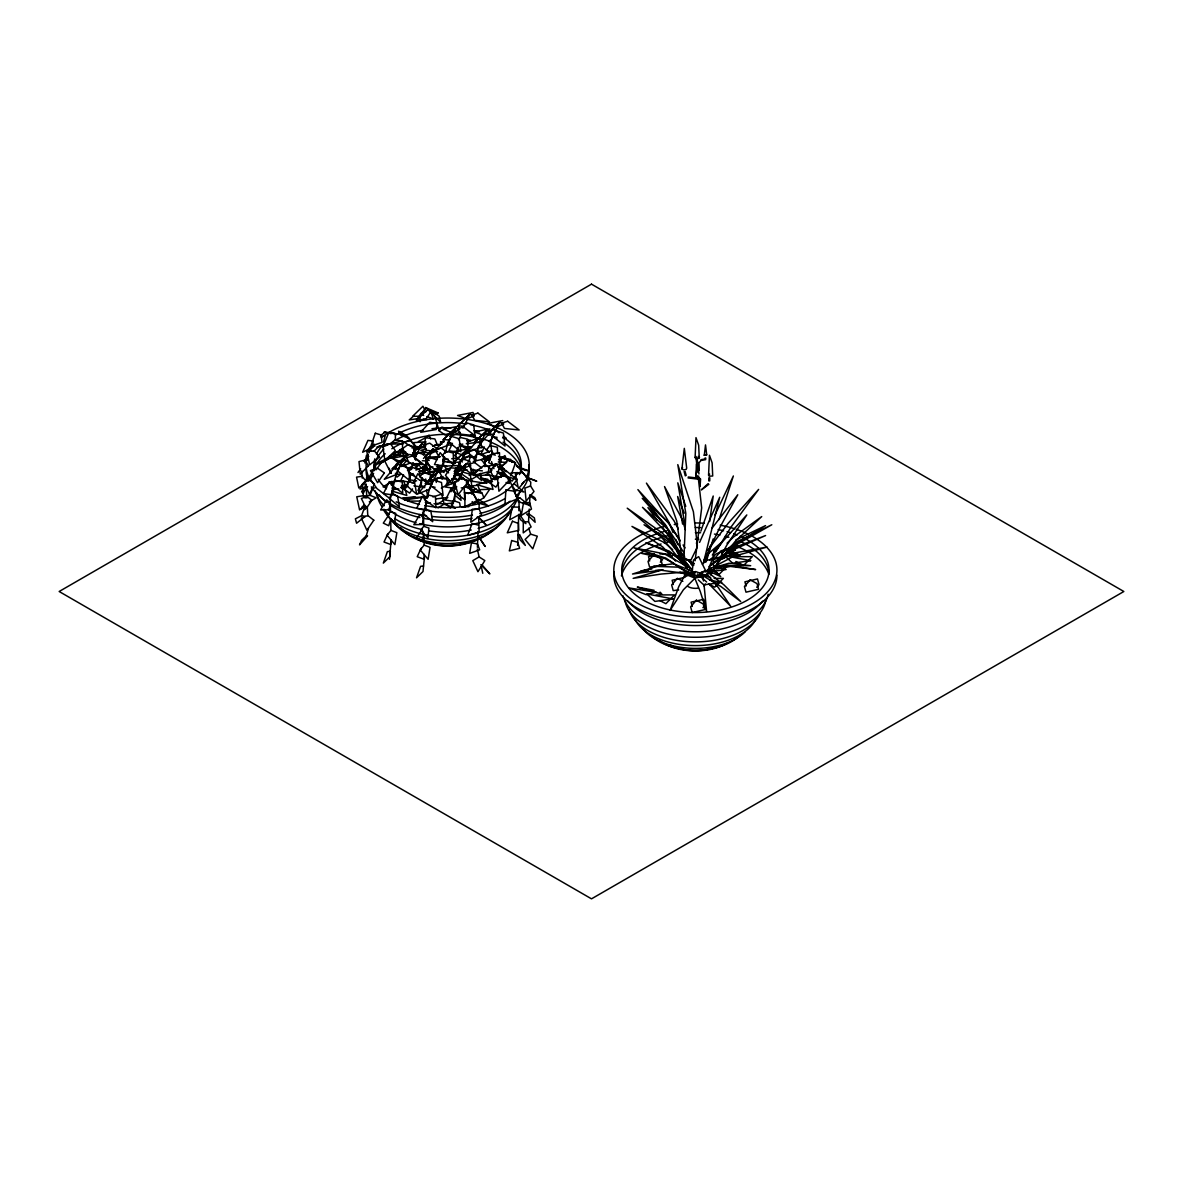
<?xml version="1.0" encoding="UTF-8"?>
<svg xmlns="http://www.w3.org/2000/svg" width="1183" height="1183" viewBox="0 0 1183 1183"><rect width="100%" height="100%" fill="white"/><g stroke="black" fill="none" stroke-linecap="round" stroke-linejoin="round"><path stroke-width="1.5" d="M708.75 480.919L708.824 477.828M709.726 480.934L709.8 477.799M713.275 565.252L713.689 551.086L721.379 542.524L707.981 553.94L705.142 562.043M517.651 545.393L518.731 514.368M518.849 510.716L519.1 503.426L509.193 478.967L495.81 463.78L489.185 466.22L483.877 465.496M684.025 556.897L685.815 513.363L677.8 464.638L693.401 511.751L697.364 545.57M477.385 547.285L478.05 531.492M478.331 525.119L472.121 523.463L467.551 535.485L479.145 531.966L478.657 517.296L485.755 524.587L478.657 517.296M479.026 508.734L472.328 509.208L470.775 522.161L481.599 514.96L479.026 508.734L479.174 504.993L467.048 481.585L454.76 471.248M698.65 476.069L698.221 477.429L696.018 476.882L696.358 464.15L698.325 468.128M443.137 460.453L443.27 457.821M455.174 472.135L455.307 469.503M528.52 521.703L523.3 522.058L523.241 532.868L531.108 526.938L528.52 521.703L529.245 509.074M529.437 505.836L530.073 494.686L534.775 497.659L535.899 500.261L529.555 495.455M530.561 485.991L524.897 488.121L526.124 501.104L534.006 491.433L530.561 485.991L530.783 482.206L514.368 462.583L498.516 456.401M688.077 477.947L698.532 479.204L698.709 478.331M391.011 539.64L390.701 544.505L384.017 542.006L387.98 533.533M424.224 554.354L423.913 559.219L417.215 556.705L421.192 548.247M403.832 452.912L403.58 456.534L406.863 456.549M695.116 457.451L695.988 437.621L698.665 445.222L699.271 458.383L695.708 458.546L695.116 457.451L696.225 456.505M708.573 475.093L709.445 455.248L712.122 462.849L712.713 476.01L709.164 476.172L708.573 475.093L709.682 474.132M683.966 562.088L683.774 564.143L676.853 551.322M426.56 510.612L416.727 508.261L422.42 496.387L426.471 501.267L425.658 509.636L416.727 508.261A61.235 35.357 0 0 1 396.187 501.814M454.716 481.629L454.05 488.328L445.119 486.952L448.682 479.529M458.339 447.085L457.851 452.113L448.919 450.723L452.468 443.314M487.884 456.875L487.559 460.217L483.98 459.669M423.544 565.962L422.996 571.522L416.534 577.822L420.601 566.332L423.544 565.962L424.446 557.681M696.018 476.882L696.846 468.616M704.979 458.058L704.876 459.019L700.942 459.714M705.793 458.087L705.63 459.625L701.12 460.438L699.02 462.716L698.783 470.494L698.192 462.449M389.473 559.322L391.159 539.67M681.926 468.897L684.306 448.357L686.702 468.157L686.051 469.533L683.67 469.902L681.926 468.897L682.561 467.522M704.314 455.189L705.512 444.912L706.709 454.819L704.314 455.189L706.709 454.819M695.131 560.772L701.667 507.877L698.236 477.429M709.667 521.496L713.216 496.017L700.854 531.182M489.185 466.22L488.387 471.795L473.466 475.448L477.799 470.361M365.991 481.629L367.026 474.974M708.099 483.67L701.386 489.88L708.839 484.32M395.433 468.882L395.965 465.791M424.771 442.338L425.569 437.71L429.015 435.122L430.597 438.967M436.29 482.457L437.089 477.828L446.405 479.071L447.987 482.915M471.943 494.405L472.475 491.315L475.921 488.727M500.66 462.79L501.459 458.161L504.904 455.573L506.487 459.418M714.488 565.533L713.941 568.195L735.087 541.489L761.719 516.587L733.445 537.052L727.057 543.248M364.837 462.952L366.508 455.204M407.425 486.553L410.664 472.904M411.477 469.488L413.089 462.657M418.841 491.344L422.08 477.695M422.893 474.279L424.919 465.747L433.155 449.008L435.876 450.117M426.471 501.267L423.44 514.073L423.721 526.287L420.66 530.206L427.965 537.673L428.897 528.047L423.721 526.287M427.226 498.102L429.518 488.475L437.74 471.721L439.795 472.549L445.74 470.657L448.608 472.845M441.584 468.616L444.424 456.668M445.237 453.252L447.263 444.719L455.499 427.965L458.22 429.089M455.632 456.534L457.658 448.002M460.083 437.769L460.897 434.353M452.645 489.348L454.272 482.516M455.884 475.699L457.91 467.167L466.146 450.412L468.867 451.522M452.246 505.91L455.485 492.246M474.871 462.686L478.509 447.322L486.745 430.582L490.827 432.239L483.596 435.418L474.353 431.839L489.821 428.852M486.154 461.237L487.366 456.106M489.792 445.873L491.418 439.041L499.64 422.301L503.736 423.958L496.505 427.137L487.263 423.558L502.731 420.571M374.346 470.627L375.07 467.921L368.889 477.311L369.776 480.742L373.606 473.333M383.455 442.131L385.288 435.418L380.615 436.823M703.441 562.871L719.708 497.274L699.597 542.391M366.257 535.869L367.558 535.899L359.528 544.875L361.599 540.35L366.257 535.869L368.475 528.239M706.177 561.91L713.172 538.975M422.745 531.004L423.898 534.036L421.932 540.454L416.52 537.821L422.168 529.496M719.087 519.559L733.371 475.98L715.02 514.901M510.908 475.788L515.537 462.642L508.143 460.157L501.829 466.309L506.073 471.869M412.527 455.632L415.44 447.485L408.002 444.616L402.25 448.889L407.943 455.144M361.569 515.684L365.251 516.306L356.571 523.241L355.388 518.834L361.569 515.684L364.127 508.631L363.906 505.037M363.713 496.135L370.161 495.366L372.379 489.215M696.417 543.308L698.325 538.102M414.686 458.989L415.81 456.254M457.984 467.921L460.217 462.449L455.292 462.109L451.773 466.087M458.383 481.067L460.631 475.596L455.706 475.255L446.287 485.858L456.875 481.673M362.56 506.25L361.318 508.971L365.384 505.525M403.566 474.812L400.712 480.742L409.643 482.132L410.457 473.762L407.425 470.095M413.547 482.575L417.821 473.673L421.887 478.553L421.059 486.923L413.917 485.814M467.862 462.657L471.411 455.248L475.477 460.128M480.756 454.39L484.32 446.967M704.122 560.047L719.989 527.204L737.793 494.745L712.003 528.224M697.231 547.226L690.118 561.718L694.229 563.448M414.996 457.91L421.739 444.202L424.46 445.326M463.204 427.891L469.932 414.183L474.028 415.854L473.023 412.468L457.555 415.44L466.797 419.033L474.028 415.854M458.309 480.313L466.546 463.559L470.642 465.23L463.411 468.409L458.782 466.605M691.863 565.518L693.164 562.871L689.689 561.703M365.813 506.945L364.468 509.681L366.848 506.398M456.875 451.255L454.745 455.559L462.316 461.991M450.96 491.788L453.089 487.485L456.15 488.549M472.978 469.074L471.559 471.943L481.644 480.535L480.416 473.363M362.604 484.261L360.076 489.082L366.834 486.908M686.672 571.566L678.731 586.679L670.125 610.354L683.375 589.799L694.879 578.31M366.257 487.707L363.151 493.533L361.643 491.64L366.153 485.134M395.078 468.779L398.464 462.834L391.396 457.333L384.49 460.542L390.908 473.141M462.686 427.847L465.821 422.568L473.688 424.948L475.3 437.902L471.1 434.545M715.611 551.988L731.005 527.086L758.628 489.407L728.388 523.049L707.567 550.361M423.337 455.1L425.259 452.276L414.849 452.69M388.97 514.782L383.307 523.108L388.719 525.755L390.686 519.322L390.937 530.398L387.033 535.234L394.9 544.594L396.837 532.661L390.937 530.398M412.527 488.89L409.658 493.119L400.978 487.278M437.074 470.923L439.943 466.694L436.483 466.827M483.965 497.732L489.718 489.274L479.322 489.688M498.723 482.871L495.854 487.1L484.276 479.322L487.736 479.189M450.664 467.803L445.473 475.255L452.039 483.729L456.534 468.32L450.664 467.803L442.56 470.938L434.974 470.671L428.542 481.585L443.122 476.527M456.594 431.78L445.252 435.078L439.218 430.878L441.88 427.122L446.775 428.675M368.061 481.111L373.103 474.043M376.135 469.799L381.177 462.745L401.629 451.936L407.425 454.583M357.976 472.535L360.667 468.779M421.281 413.251L417.348 418.678L409.2 419.921L414.183 415.544M454.878 470.686L458.693 465.525L444.379 466.132L446.612 469.37L449.924 469.902M458.413 439.736L460.172 437.414L467.655 439.189L468.128 450.294L459.522 444.128M453.74 477.133L456.372 473.629L460.867 474.708M456.786 486.775L453.281 491.448L464.742 499.67L464.268 488.564L461.266 487.854M368.076 457.614L365.163 461.429L368.105 459.418M712.314 555.049L723.153 540.971L746.813 514.93L726.717 545.289L710.939 574.938L710.155 571.818M390.508 511.574L387.447 515.507L394.752 522.975L395.699 513.333L390.508 511.574L390.227 499.359L396.305 473.762L404.542 457.008L406.582 457.851L412.527 455.943L424.046 464.697L409.362 463.174L406.582 457.851M424.15 545.112L420.231 549.947L428.113 559.308L430.05 547.374L424.15 545.112L423.898 534.036M713.098 560.565L720.979 550.849L737.571 545.481L716.026 553.955L709.977 560.15M656.89 566.154L662.169 564.202L660.617 558.509L653.8 554.768L648.033 561.378L649.585 567.071L655.057 566.391M660.336 562.176L662.643 559.529M702.924 607.633L705.231 604.986L703.678 599.293L691.109 602.162L692.262 606.435M756.736 587.286L759.042 584.639L757.49 578.945L744.92 581.814L746.074 586.088M406.183 461.207L401.481 466.501L410.545 462.923M415.248 468.66L419.95 463.352M455.559 429.858L449.673 436.483L460.261 432.298M480.564 443.27L488.801 433.998L493.725 434.338L491.477 439.81L488.461 441.008M710.865 567.914L708.454 570.59L705.098 571.182M422.227 412.261L420.423 414.272L423.647 415.425M702.391 564.321L705.94 560.55L719.604 557.326L712.181 559.87L708.07 569.925L704.757 571.507M413.843 451.566L421.739 444.202L413.37 452.438M425.274 456.372L433.155 449.008L423.455 458.472M726.554 566.775L719.175 574.302L714.473 571.921M688.181 567.101L686.953 568.328L660.469 536.003L627.227 508.187L662.317 533.06L684.646 556.365M363.817 461.237L368.771 456.313M373.739 451.374L378.693 446.449L402.19 440.993L410.915 446.435M521.747 484.084L527.603 478.331L522.575 472.401L515.389 474.028L517.888 485.858M364.408 505.245L359.588 509.962L356.748 496.786L363.314 495.677L365.207 498.087M530.664 534.154L525.075 539.478L532.779 548.853L537.304 536.195L530.664 534.154L528.727 528.239M709.785 546.516L712.255 544.21M386.176 459.241L395.359 450.664L390.434 443.714L382.73 445.148L384.859 460.453M698.192 470.257L699.02 470.302M710.332 565.504L735.116 545.407L771.804 524.749L737.571 541.43L721.526 553.304M500.513 467.078L506.62 462.39L498.235 461.961M397.384 463.381L399.691 461.666L401.274 465.511M380.941 435.226L385.066 432.194L405.532 435.019L409.821 438.789L400.224 434.886L398.582 431.189L405.532 435.019L415.677 446.39L423.662 447.766L425.939 441.732L412.823 442.693L415.677 446.39M709.09 566.524L731.124 550.731L765.593 535.559L734.983 547.3L719.885 557.681M405.799 452.054L402.767 454.139L402.412 442.353L410.605 440.712L414.878 445.784L411.847 447.869M478.095 446.287L481.037 444.32M458.56 462.701L467.389 456.815L463.913 457.229M469.133 475.374L473.54 472.416M364.956 488.283L367.617 486.583M413.207 455.647L416.061 453.843L412.601 453.059M401.806 448.949L392.933 454.479L403.462 455.973M415.026 464.283L407.617 468.897L411.137 469.4M391.972 481.333L383.085 486.864L386.59 487.366M410.235 475.418L413.192 473.57M470.302 454.819L467.344 456.668L474.368 457.658M470.76 479.928L476.675 476.231M463.307 487.795L466.265 485.962L472.475 491.684M491.492 471.13L485.577 474.827L501.385 477.06M437.947 507.965L445.355 503.352L450.309 507.936M734.051 545.23L765.549 525.607L735.885 539.862M479.1 556.912L472.786 560.638L477.947 571.729L484.838 560.579L479.1 556.912L477.311 548.956M369.288 501.814L376.164 497.806L370.161 495.366M700.587 478.997L700.085 486.45M418.368 441.584L425.569 437.71L434.886 438.952L437 444.083L432.682 446.405M429.873 481.703L435.64 478.597M441.303 488.076L447.07 484.971M498.575 459.714L501.459 458.161L510.775 459.403L511.825 461.961M468.157 493.651L472.475 491.315L481.792 492.557L483.906 497.688L473.259 504.15L472.194 501.592M708.366 569.718L733.549 556.35L767.087 547.064L735.589 552.757L720.624 559.204M473.274 461.385L481.2 459.596L492.187 453.917L499.507 452.69L499.714 468.675M699.996 573.016L705.526 570.502L698.68 556.646L693.504 560.017L692.114 572.143L695.367 572.897M458.132 430.272L452.35 432.815L443.107 429.237L458.575 426.25L459.581 429.636M424.372 446.509L418.59 449.052L415.514 447.854M405.739 459.95L401.392 461.858L392.15 458.265L407.617 455.292M435.802 451.3L430.006 453.858L420.764 450.265L425.924 449.274M468.793 452.719L462.997 455.263L453.754 451.669L469.222 448.697M707.419 574.125L714.281 570.102L720.743 576.594L707.671 570.59L699.685 572.986M393.954 442.205L382.893 446.967L388.867 432.372L395.299 433.614L395.477 439.943M721.6 559.204L724.75 557.918M415.913 470.109L424.993 466.516L427.226 461.045L422.301 460.705M653.8 554.768L648.521 556.72L649.674 560.993M705.497 571.877L723.907 565.637L750.702 565.711L728.891 563.226L714.813 567.367M727.146 552.801L735.442 550.065L726.776 552.195M467.078 441.984L479.337 438.05L481.747 447.81L478.154 447.558M454.05 471.337L464.564 467.98M432.934 496.949L441.703 494.139L444.098 503.884L436.911 503.381M696.255 476.128L697.423 475.773M418.516 471.692L429 468.779L429.947 472.283L422.612 467.374L426.087 467.241M411.714 482.856L415.203 481.88M420.453 480.431L423.943 479.47M392.238 490.132L397.473 488.683M400.963 487.707L404.468 486.745L406.834 495.485L392.12 491.108M505.2 475.182L492.971 478.583L496.239 479.559M374.804 446.065L370.146 447.218L366.967 450.96L371.595 451.285M723.937 556.424L732.055 554.428M703.16 576.136L695.042 578.147L679.885 572.143M662.968 569.718L633.156 578.354L661.016 574.066L686.377 571.907M413.828 448.253L420.468 446.863M421.385 443.152L424.815 442.486L425.821 445.873M440.83 470.006L425.362 472.978L433.067 475.965M705.778 570.871L711.072 569.925M716.351 568.979L730.443 566.45L755.626 569.57L728.595 565.282L714.251 567.056M651.789 569.023L640.994 570.901L648.299 570.635M442.117 443.936L435.107 444.985L440.327 444.985M447.381 443.152L450.886 442.634M425.821 459.122L439.839 457.022M441.348 470.272L429.089 472.106L434.309 472.106M404.482 500.025L423.751 497.156M713.586 571.285L726.155 569.526L720.935 568.535M686.983 560.136L690.103 559.722M733.061 556.409L739.789 555.552L727.087 556.394M684.72 577.393L672.136 580.261L673.29 584.535M678.672 589.933L673.201 590.628L671.648 584.934L677.415 578.31L682.872 581.311M459.329 444.571L462.819 444.143M466.294 443.729L481.969 441.791M443.019 459.803L448.239 459.167M451.729 458.738L458.693 457.88M455.056 471.485L467.241 469.991M435.625 498.945L447.81 497.451L437.503 504.328L433.998 503.751M371.418 488.313L374.981 487.914M443.891 441.658L440.357 442.058L443.921 441.865M441.392 468.394L434.338 469.178L441.466 468.793M415.07 496.771L402.708 498.132L427.684 496.801M491.389 456.268L486.686 456.756L481.333 454.538L491.64 450.664L493.799 454.612M699.404 576.372L706.606 575.618L695.648 571.522L685.149 576.801L689.157 569.91L694.096 572.631M403.299 449.289L399.987 449.629L403.211 450.767M476.054 451.64L482.679 450.974M416.342 463.869L419.654 463.544M419.654 473.407L424.623 472.904M499.256 469.296L504.224 468.793M476.335 475.995L489.585 474.649L492.453 481.688L481.17 477.695M453.459 503.012L443.536 504.017L454.819 508.01M690.813 564.069L694.317 563.744M467.108 440.623L470.671 440.431L467.063 440.342M425.865 457.303L440.135 456.534M455.736 468.024L461.089 467.743M429.547 467.108L433.008 466.96M504.032 473.156L500.572 473.304L512.15 481.082L517.888 472.623L510.967 472.889M429.71 477.163L433.17 477.03M491.196 479.056L498.132 478.775M403.285 485.134L406.745 485M461.858 506.945L468.793 506.679M655.619 570.369L659.271 570.236M665.585 565.149L660.218 565.341L632.506 574.021L660.661 570.162L686.465 573.607M731.981 556.705L752.27 556.661L743.649 565.444L735.826 561.481M714.148 578.398L723.36 578.383L714.754 587.167L708.499 583.988M656.077 594.931L674.517 594.901L665.896 603.685L659.641 600.506M447.278 445L452.498 445M425.747 460.438L429.222 460.438M407.898 501.074L420.069 501.089M457.407 467.359L462.849 467.507M654.45 553.792L641.792 553.437L664.713 558.45L674.34 563.773M659.863 553.94L667.094 554.147L672.314 555.892M688.255 476.971L698.695 478.243M394.486 433.865L397.872 434.087L383.913 432.209L391.115 433.643M459.093 425.895L464.017 426.235M460.202 446.287L470.967 447.041M447.529 462.095L454.701 462.612M454.183 473.407L461.355 473.91M470.331 474.546L475.714 474.93M426.146 502.627L429.74 502.879M426.279 411.58L423.144 411.27L426.324 407.884L440.712 422.39L439.204 416.239L431.307 410.619L434.945 416.593L439.218 430.878M491.581 436.734L497.082 437.311M502.583 437.873L506.25 438.257L503.366 436.069M437.562 451.507L426.56 450.368L423.78 445.045L429.725 443.137L436.911 448.608M476.483 457.141L470.982 456.564L468.187 451.241L474.132 449.348L485.651 458.087M482.383 470.864L471.381 469.71L468.586 464.387L474.531 462.494L481.732 467.965M448.076 478.45L442.575 477.873L439.795 472.549M451.743 478.834L457.244 479.411L454.376 477.222M420.468 446.716L425.141 447.337M497.91 467.374L502.568 467.995M396.231 464.254L405.562 465.496L406.612 468.054M395.802 473.88L400.46 474.501L397.015 477.089L395.433 473.244M431.987 486.834L435.093 487.248M419.921 470.642L425.185 471.381L420.231 466.797M471.026 481.097L486.834 483.329L480.638 477.607M409.584 479.84L416.608 480.845M464.416 492.483L469.681 493.222M391.869 488.106L398.893 489.097M423.307 419.122L426.56 419.64M728.373 553.171L733.682 554.028M694.776 572.513L692.306 572.114L700.247 591.456L706.606 611.434L704.018 584.372M690.606 573.459L694.155 574.036M691.316 571.626L695.367 572.276M459.359 445.592L471.647 447.662M443.063 461.326L455.337 463.396M455.085 473.008L460.35 473.895M425.229 502.272L430.494 503.159M728.565 551.441L736.994 553.038M709.549 580.054L721.734 582.391L703.767 584.89L698.325 579.892M654.184 590.302L637.312 587.108L661.815 593.97L660.099 592.165M695.264 576.003L699.449 576.934L677.918 567.13L653.415 566.302L673.304 563.788L689.63 570.102M495.692 465.836L492.498 464.993L491.536 461.607M727.308 552.298L739.567 555.729L737.852 553.94M701.918 574.997L710.658 577.452M699.73 573.932L704.654 575.322M506.058 482.472L509.326 483.448L507.418 476.453M419.891 485.296L424.801 486.76M436.897 459.773L429.03 457.377L425.91 462.657L437.119 471.603M489.644 460.438L486.597 459.359L484.453 463.662L492.024 470.109M447.026 466.649L442.442 465.037L440.313 469.34L444.098 472.564M424.682 487.677L420.098 486.065L417.969 490.368L426.797 497.88M477.621 452.941L482.457 454.656M487.292 456.357L490.516 457.496M497.466 471.677L505.525 474.516M412.882 454.183L416.105 455.322L413.237 448.283M416.298 464.608L419.521 465.747M422.745 466.886L430.804 469.74L427.921 462.701M474.117 490.043L464.446 486.627L477.695 485.281L480.564 492.32L477.341 491.182M411.373 474.25L414.597 475.389M393.362 483.152L390.139 482.013L403.388 480.668L406.257 487.692L401.421 485.991M426.886 416.579L433.348 418.886L430.967 412.068M526.45 477.311L536.594 481.126L526.45 477.311A81.553 47.083 0 0 0 483.211 422.745A81.553 47.083 0 0 0 382.242 437.015M495.352 455.159L492.187 453.917L488.623 462.538L494.952 466.043M688.787 567.411L664.314 553.821L633.955 547.862L665.837 558.095L677.475 566.006M687.722 566.627L690.813 568.358L670.879 543.396L644.025 524.749L669.312 539.803L686.406 559.825M699.537 573.725L720.846 586.472L740.706 601.541L723.759 584.698L706.369 571.138M698.192 456.416L699.552 457.244M422.198 479.514L429.444 484.379M680.388 567.973L692.025 575.884L689.526 573.444M489.244 452.246L486.376 450.191L489.88 445.518L497.363 447.292L497.629 453.651M476.335 460.527L473.466 458.472L476.971 453.799L484.453 455.573L484.941 466.694M429.917 484.084L419.876 476.897L423.381 472.224L430.863 473.999L431.337 485.119M419.921 480.328L408.46 472.091L411.965 467.433L419.447 469.207L419.728 475.566M499.049 432.786L494.731 429.518L488.786 431.411L490.886 435.403M446.893 452.305L441.141 447.943L435.196 449.836L437.991 455.159M685.963 564.483L669.297 551.13L645.903 542.746L672.491 553.851L692.499 569.984M489.304 452.054L479.499 444.231L482.634 438.952L490.487 441.348L492.098 454.302M462.109 479.455L459.3 477.207L462.435 471.928L470.302 474.324L471.913 487.278L466.309 482.797M421.488 463.455L414.494 457.865L417.614 452.586L425.481 454.982L427.093 467.936L424.298 465.688M454.745 494.997L461.045 500.365L460.128 494.997M455.144 508.143L451.359 504.934L453.488 500.616L459.61 502.76L460.217 506.354M672.654 549.651L664.58 542.686L631.959 526.405L662.598 546.812L675.641 561.082M697.379 573.962L706.665 582.036M709.327 584.343L730.606 606.199L718.347 587.596L706.65 573.725M496.934 471.588L501.903 476.158M693.741 565.385L687.56 559.559L673.097 554.709L682.325 557.962L690.34 568.55M664.89 524.335L647.929 507.611L657.452 520.505M688.358 560.254L690.842 562.842M683.922 570.176L686.303 572.779M481.969 564.809L489.836 573.888L480.845 564.661M481.2 459.596L485.341 464.564L473.644 473.096L473.54 469.755M664.905 525.932L637.903 489.614L669.164 523.906L680.107 540.424M662.731 527.677L669.075 536.269L672.018 542.701M683.937 552.742L668.986 530.206L642.487 507.315L667.36 533.696L675.138 548.113M683.079 544.934L685.075 547.936M680.018 541.03L668.38 522.442L642.251 498.309L666.251 525.829L680.077 553.748M678.332 528.89L674.014 520.831L646.421 483.108L668.972 522.294L673.083 532.587M691.907 571.966L693.859 575.692M668.306 532.439L675.951 547.064M680.21 555.197L684.469 563.315M500.646 467.152L501.71 469.725M441.052 476.527L442.117 479.085M424.771 446.701L426.353 450.546M389.03 468.128L391.144 473.259M675.818 539.448L677.874 544.594M684.232 513.215L677.652 496.505L682.606 524.113M686.184 475.477L685.09 471.485M685.297 475.891L684.114 471.47M685.756 506.354L677.8 482.841L685.268 527.012M685.386 529.747L682.192 519.189L664.535 486.568L676.735 521.038L681.571 556.217M488.712 456.549L489.673 460.039M425.688 478.982L427.107 484.231M481.23 566.391L482.782 573.297M415.662 460.217L414.686 455.233L406.701 454.242L403.861 459.566L416.978 466.856L416.327 463.544M493.326 465.082L493.932 468.675M462.997 453.4L463.913 458.767M426.516 489.999L427.743 497.171M702.436 574.213L703.486 580.986M437.503 464.623L438.316 471.1M696.994 457.762L697.645 463.159M698.517 470.346L698.946 473.939M699.39 477.533L700.04 482.93M696.018 457.732L697.63 472.061M361.776 470.893L362.235 478.08M362.56 483.463L363.344 496.047M366.05 483.936L366.834 498.117M367.322 506.975L367.795 515.832M370.146 446.982L370.338 450.664M420.009 416.446L420.128 421.813M699.789 478.982L699.789 486.627M776.935 575.16A81.553 47.083 0 0 1 692.336 622.214A81.553 47.083 0 0 1 614.036 571.655M753.039 536.742A81.553 47.083 0 0 1 748.336 605.844A81.553 47.083 0 0 1 629.386 597.711A81.553 47.083 0 0 1 652.779 529.88M654.598 529.259A81.553 47.083 0 0 1 663.264 526.746M674.266 524.542A81.553 47.083 0 0 1 677.696 524.069M695.367 522.945A81.553 47.083 0 0 1 704.24 523.226M720.181 525.178A81.553 47.083 0 0 1 734.48 528.712M736.151 529.259A81.553 47.083 0 0 1 748.351 534.228M739.966 635.301A51.49 29.723 0 0 1 651.937 636.41M745.201 631.781A57.538 33.228 0 0 1 692.868 648.358A57.538 33.228 0 0 1 643.227 629.208M762.724 601.112A74.78 43.165 0 0 1 695.367 625.541A74.78 43.165 0 0 1 628.01 601.112M621.43 575.944A74.78 43.165 0 0 1 661.09 544.003M664.299 543.115A74.78 43.165 0 0 1 667.582 542.302M695.367 539.211A74.78 43.165 0 0 1 698.902 539.256M734.421 545.555A74.78 43.165 0 0 1 746.857 551.071M748.248 551.855A74.78 43.165 0 0 1 768.832 574.332M768.151 594.236A73.242 42.292 0 0 1 696.743 631.781A73.242 42.292 0 0 1 622.953 595.803M726.998 643.375A44.732 25.819 0 0 1 659.182 640.284M765.815 599.973A70.714 40.828 0 0 1 696.92 637.253A70.714 40.828 0 0 1 625.26 601.763M760.299 613.119A67.224 38.817 0 0 1 692.454 641.851A67.224 38.817 0 0 1 629.179 609.822M714.044 647.796A37.353 21.56 0 0 1 706.591 649.689M703.471 650.177A37.353 21.56 0 0 1 687.279 650.177M684.144 649.689A37.353 21.56 0 0 1 676.691 647.796M675.035 647.205A37.353 21.56 0 0 1 670.377 645.134M756.041 618.739A62.817 36.259 0 0 1 695.367 645.607A62.817 36.259 0 0 1 634.694 618.739M740.203 536.298A73.657 42.514 0 0 1 747.449 600.106A73.657 42.514 0 0 1 636.942 595.921A73.657 42.514 0 0 1 658.547 533.208M660.218 532.675A73.657 42.514 0 0 1 667.182 530.753M695.367 527.514A73.657 42.514 0 0 1 700.602 527.618M718.111 529.585A73.657 42.514 0 0 1 723.552 530.753M727.101 531.655A73.657 42.514 0 0 1 730.532 532.675M733.844 533.77A73.657 42.514 0 0 1 737.068 534.982M621.726 575.16A73.657 42.514 0 0 1 661.918 537.274M665.408 536.313A73.657 42.514 0 0 1 668.986 535.455M695.367 532.631A73.657 42.514 0 0 1 700.602 532.734M714.428 534.08A73.657 42.514 0 0 1 719.944 535.071M725.342 536.313A73.657 42.514 0 0 1 728.832 537.274M740.203 541.415A73.657 42.514 0 0 1 768.965 573.578M705.393 583.929A10.381 5.989 0 0 1 703.855 585.822M698.059 588.158A10.381 5.989 0 0 1 688.033 586.605M704.92 574.701A8.222 4.747 0 0 1 702.791 576.831M508.335 513.836A62.817 36.259 0 0 1 447.662 540.705A62.817 36.259 0 0 1 387.004 513.836M510.154 501.178A74.78 43.165 0 0 1 477.104 517.148M472.106 518.272A74.78 43.165 0 0 1 423.233 518.272M419.876 517.548A74.78 43.165 0 0 1 389.015 504.254M386.412 502.228A74.78 43.165 0 0 1 379.137 494.731M374.198 469.429A74.78 43.165 0 0 1 385.185 453.754M391.824 448.756A74.78 43.165 0 0 1 483.522 439.588M489.999 441.88A74.78 43.165 0 0 1 521.599 471.026M466.339 542.893A37.353 21.56 0 0 1 429 542.893M512.594 508.217A67.224 38.817 0 0 1 457.525 536.564A67.224 38.817 0 0 1 390.582 518.657M388.246 516.32A67.224 38.817 0 0 1 383.425 509.607M500.838 522.975A57.538 33.228 0 0 1 447.662 543.485A57.538 33.228 0 0 1 394.501 522.975M482.427 536.461A44.732 25.819 0 0 1 479.292 538.472M477.902 539.241A44.732 25.819 0 0 1 412.911 536.461M524.01 481.703A81.553 47.083 0 0 1 518.302 488.668M517.089 489.836A81.553 47.083 0 0 1 514.487 492.128M505.333 498.427A81.553 47.083 0 0 1 428.276 510.864M368.164 454.642A81.553 47.083 0 0 0 368.889 477.311L377.037 488.668L383.514 493.548A61.235 35.357 0 0 0 389.991 498.427M368.889 452.941A81.553 47.083 0 0 1 374.538 444.29M517.193 479.159A73.657 42.514 0 0 1 424.934 505.57M419.492 504.416A73.657 42.514 0 0 1 392.312 493.178M386.427 488.742A73.657 42.514 0 0 1 378.146 479.159M374.479 469.888A73.657 42.514 0 0 1 374.848 458.782M376.534 454.124A73.657 42.514 0 0 1 383.884 443.862M395.595 435.063A73.657 42.514 0 0 1 466.738 424.061M470.405 424.682A73.657 42.514 0 0 1 490.945 430.73M503.026 437.089A73.657 42.514 0 0 1 519.47 474.605M528.712 464.978A81.553 47.083 0 0 1 515.818 496.121M505.333 503.544A81.553 47.083 0 0 1 479.78 513.54M472.475 515.108A81.553 47.083 0 0 1 431.736 516.424M426.56 515.729A81.553 47.083 0 0 1 371.329 486.834M368.164 480.742A81.553 47.083 0 0 1 366.109 470.257M374.065 468.675A73.657 42.514 0 0 1 383.884 448.993M395.595 440.18A73.657 42.514 0 0 1 423.1 430.168M431.987 428.704A73.657 42.514 0 0 1 451.152 427.773M474.058 430.553A73.657 42.514 0 0 1 479.396 431.869M484.498 433.422A73.657 42.514 0 0 1 489.363 435.196M492.498 436.512A73.657 42.514 0 0 1 496.964 438.656M503.026 442.205A73.657 42.514 0 0 1 521.274 468.675M517.311 498.62A70.714 40.828 0 0 1 478.124 528.372M471.263 530.014A70.714 40.828 0 0 1 429.37 530.96M422.331 529.644A70.714 40.828 0 0 1 394.516 518.45M388.867 514.191A70.714 40.828 0 0 1 383.972 509.252M381.843 506.442A70.714 40.828 0 0 1 377.022 493.296M520.091 490.901A73.242 42.292 0 0 1 419.64 523.655M416.12 522.753A73.242 42.292 0 0 1 388.128 509.222M384.238 505.733A73.242 42.292 0 0 1 375.248 490.901M492.261 530.398A51.49 29.723 0 0 1 444.985 545.23A51.49 29.723 0 0 1 400.638 527.633M373.059 441.022L372.956 447.263L362.649 452.231L367.957 440.387L373.059 441.022M505.925 489.999L504.964 503.869L517.784 498.723L514.147 491.196L505.925 489.999M393.274 486.553L392.445 494.923L383.514 493.548L389.207 481.688L393.274 486.553M444.216 457.525L443.403 465.895L434.472 464.505L440.165 452.645L444.216 457.525M455.278 493.104L454.464 501.474L445.533 500.098L451.226 488.224L455.278 493.104M390.346 551.248L389.784 556.809L383.336 563.108L387.388 551.618L390.346 551.248M437.089 423.736L436.216 429.503L420.749 432.283L429.784 422.242L437.089 423.736M471.44 542.82L469.651 553.378L479.662 549.814L477.518 543.973L471.44 542.82M387.152 458.383L386.915 459.699L380.482 463.381L374.508 464.401L387.152 458.383M390.316 503.071L389.118 509.799L380.601 509.977L386.664 499.803L390.316 503.071M423.514 517.784L422.316 524.513L413.813 524.69L419.861 514.501L423.514 517.784M523.566 502.568L521.23 515.522L531.478 509.089L529.614 502.598L523.566 502.568M512.239 506.989L509.725 519.751L521.097 513.599L518.982 507.152L512.239 506.989M511.662 540.527L509.326 550.894L519.633 548.291L517.755 542.258L511.662 540.527M375.307 433.229L370.826 446.228L381.976 442.398L381.237 435.004L375.307 433.229M500.838 464.815L494.805 479.721L490.28 470.73L495.81 463.78L500.838 464.815M398.612 469.06L396.379 474.531L384.283 479.307L393.688 468.719L398.612 469.06M449.57 440.017L447.337 445.488L435.24 450.265L444.645 439.677L449.57 440.017M431.825 483.773L429.577 489.23L417.481 494.021L426.9 483.418L431.825 483.773M480.83 442.619L478.583 448.091L466.486 452.882L475.891 442.279L480.83 442.619M401.629 451.936L400.431 454.686L387.329 458.339L395.669 452.394L401.629 451.936M512.461 521.23L507.285 532.808L518.805 530.368L518.405 523.463L512.461 521.23M391.484 494.08L389.355 498.383L399.44 506.96L397.592 496.209L391.484 494.08M408.682 481.274L406.553 485.577L416.638 494.169L414.789 483.418L408.682 481.274M424.697 508.794L422.553 513.097L432.653 521.673L430.804 510.923L424.697 508.794M374.464 484.069L369.421 494.154L363.994 482.353L369.17 479.559L374.464 484.069M400.416 465.377L397.296 470.671L409.895 480.727L408.283 467.773L400.416 465.377M451.374 436.35L448.253 441.629L460.852 451.699L459.241 438.745L451.374 436.35M433.629 480.091L430.508 485.37L443.107 495.44L441.496 482.487L433.629 480.091M462.021 458.782L458.9 464.061L471.499 474.132L469.888 461.178L462.021 458.782M495.529 430.671L492.409 435.95L505.008 446.021L503.396 433.067L495.529 430.671M424.712 409.584L420.483 416.268L412.645 416.268L422.923 406.242L424.712 409.584M371.861 500.246L366.286 508.527L361.377 498.531L366.73 496.342L371.861 500.246M373.798 520.209L366.907 530.309L361.333 518.154L367.78 515.477L373.798 520.209M430.627 412.231L425.821 419.226L416.268 420.172L428.261 409.214L430.627 412.231M384.386 472.889L377.599 482.694L370.427 470.597L377.347 468.098L384.386 472.889M394.767 480.239L391.262 484.897L402.723 493.119L402.25 482.013L394.767 480.239M445.725 451.196L442.22 455.854L453.68 464.091L453.207 452.971L445.725 451.196M427.98 494.938L424.475 499.61L435.936 507.832L435.462 496.727L427.98 494.938M468.128 481.939L458.146 494.731L454.612 481.999L462.449 477.71L468.128 481.939M404.542 457.008L392.164 468.956L404.542 457.008M455.499 427.965L443.122 439.913L455.499 427.965M469.932 414.183L457.555 426.131L469.932 414.183M437.74 471.721L425.362 483.67L437.74 471.721M466.146 450.412L453.769 462.361L466.146 450.412M486.745 430.582L474.368 442.516L486.745 430.582M499.64 422.301L487.263 434.235L499.64 422.301M466.546 463.559L454.168 475.492L466.546 463.559M696.373 600.21L690.621 606.835L692.173 612.528L704.743 609.644L703.205 603.951L696.373 600.21M750.185 579.862L744.432 586.487L745.985 592.18L758.554 589.297L757.016 583.603L750.185 579.862M438.035 412.911L436.631 414.449L425.496 407.499L438.035 412.911M510.184 479.426L498.93 491.196L497.437 478.243L505.437 474.708L510.184 479.426M368.49 465.732L360.238 474.206L359.011 461.577L364.911 460.143L368.49 465.732M471.559 486.05L470.124 487.5L474.56 491.832L481.895 493.252L471.559 486.05M366.02 481.274L358.804 488.002L356.556 477.133L362.116 476.276L366.02 481.274M394.885 439.839L389.961 444.172L403.373 443.729L402.19 440.993L394.885 439.839M379.447 457.082L369.628 464.875L366.819 451.566L374.301 450.812L379.447 457.082M460.867 473.525L458.856 474.694L463.854 479.292L472.875 481.54L460.867 473.525M591.5 284.157L59.15 591.5L591.5 898.843L1123.85 591.5L591.5 284.157M477.281 500.453L464.949 506.782L464.86 492.882L473.111 493.296L477.281 500.453M514.368 483.906L511.707 485.163L515.093 489.851L523.832 492.024L514.368 483.906M478.494 499.433L476.675 500.158L480.742 503.766L488.446 505.91L478.494 499.433M477.917 413.118L471.987 415.026L474.767 420.349L489.437 421.873L477.917 413.118M463.485 426.9L457.54 428.808L460.32 434.131L475.004 435.655L463.485 426.9M507.64 421.237L501.696 423.13L504.476 428.453L519.145 429.976L507.64 421.237M377.688 446.878L376.978 447.085L388.734 444.039L377.688 446.878M505.747 470.45L502.494 471.381L506.472 476.394L516.941 479.559L505.747 470.45M490.649 480.727L476.675 484.601L493.03 489.481L490.649 480.727M655.944 592.254L646.199 594.665L629.356 587.995L655.944 592.254M519.825 497.866L517.06 498.383L520.372 502.331L529.185 505.245L519.825 497.866M520.209 515.448L518.686 515.684L520.757 519.914L525.903 523.655L520.209 515.448M750.643 560.668L732.661 563.182L724.499 555.685L750.643 560.668M672.89 598.909L654.924 601.408L646.746 593.91L672.89 598.909M478.331 536.239L485.134 546.413L478.331 536.239M528.964 513.925L526.642 514.117L535.13 522.265L534.376 517.888L528.964 513.925M519.529 534.642L518.021 534.598L520.18 539.951L525.356 545.422L519.529 534.642M527.722 470.509L525.148 470.405L516.483 466.176L527.722 470.509M514.235 461.784L510.346 461.252L501.681 457.022L514.235 461.784"/></g></svg>
